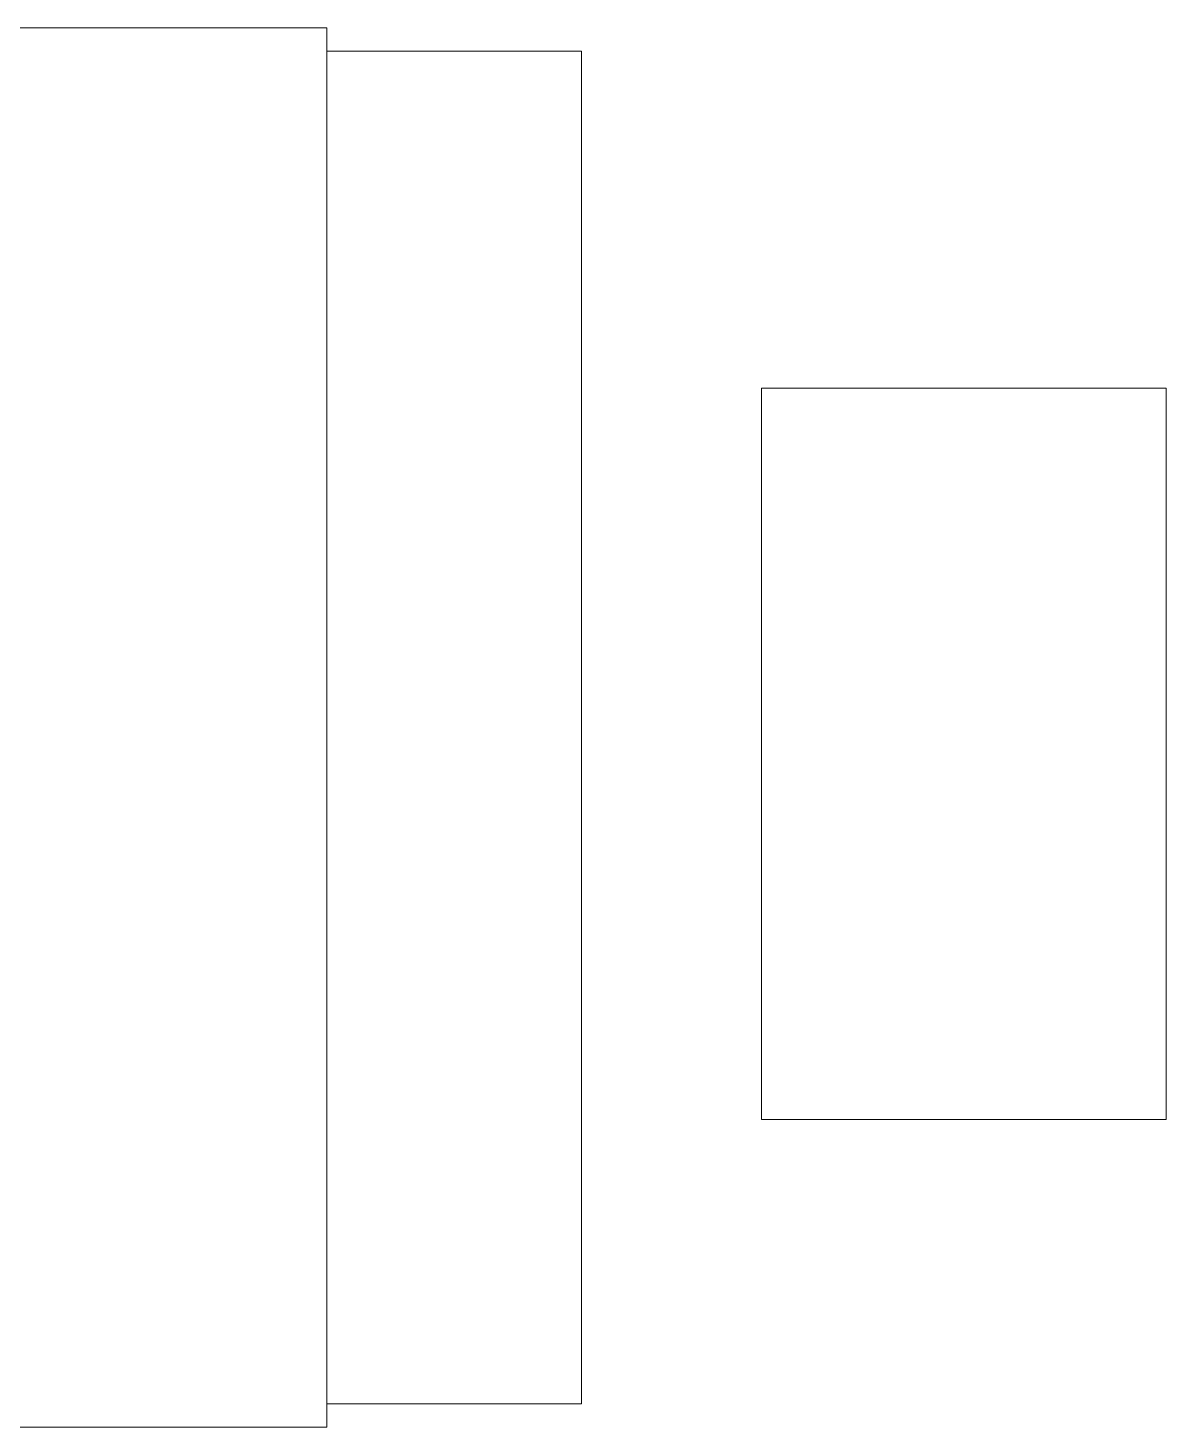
# Model space of a CAD drawing. Header units: millimetres. Extents: x -6000 to 13299, y -11438 to 14364.
# Drawn here: x 5126 to 6306, y 1315 to 2765 of the extents above; entities that cross this region are included whole.
import ezdxf

# ---------------------------------------------------------------- set-up
doc = ezdxf.new("R2010")
doc.units = ezdxf.units.MM
doc.header["$MEASUREMENT"] = 0
doc.layers.add('Interior - Furniture', color=7, linetype='Continuous')
doc.layers.add('Interior - Furniture _Pen_No__4', color=7, linetype='Continuous', lineweight=20, true_color=0x029e21)

# ---------------------------------------------------------------- blocks, each defined once
blk = doc.blocks.new('Piano-Upright 17')
at = {"layer": 'Interior - Furniture _Pen_No__4', "linetype": 'Continuous'}
for p, q in [((1450, 600), (0, 600)), ((0, 600), (0, 264)), ((1450, 264), (1450, 600)), ((0, 264), (1450, 264)), ((1426, 264), (24, 264)), ((24, 264), (24, 0)), ((1426, 0), (1426, 264)), ((24, 0), (1426, 0))]:
    blk.add_line(p, q, dxfattribs=at)
blk = doc.blocks.new('Piano Bench 17')
at = {"layer": 'Interior - Furniture _Pen_No__4', "linetype": 'Continuous'}
for p, q in [((758.1, 419.1), (0, 419.1)), ((0, 419.1), (0, 0)), ((758.1, 0), (758.1, 419.1)), ((0, 0), (758.1, 0))]:
    blk.add_line(p, q, dxfattribs=at)

msp = doc.modelspace()

# ---------------------------------------------------------------- block references
at = {"layer": 'Interior - Furniture', "color": 104, "linetype": 'Continuous', "lineweight": 20, "true_color": 0x029e21, "zscale": 1000, "rotation": 90}
for name, p in [('Piano-Upright 17', (5700, 1314.7968)), ('Piano Bench 17', (6305.6512, 1633.4798))]:
    msp.add_blockref(name, p, dxfattribs=at)

doc.saveas('drawing.dxf')
